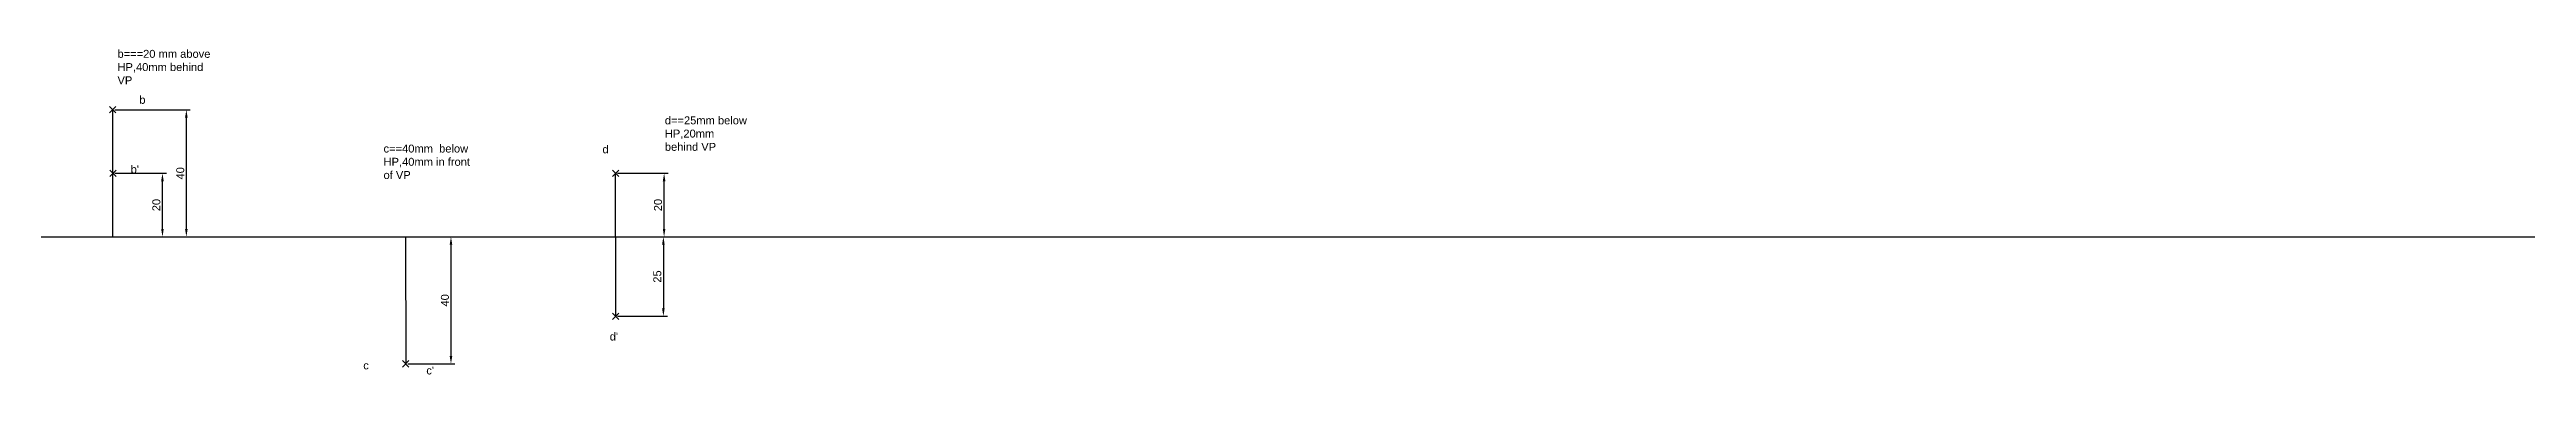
# Model space of a CAD drawing. Header units: millimetres. Extents: x 2499 to 5574, y 1716 to 1822.
# Drawn here: x 4016 to 4795, y 1720 to 1822 of the extents above; entities that cross this region are included whole.
import ezdxf

# ---------------------------------------------------------------- set-up
doc = ezdxf.new("R2010")
doc.units = ezdxf.units.MM
doc.header["$PDMODE"] = 3
doc.styles.get("Standard").update_dxf_attribs({"font": 'arial.ttf'})
doc.dimstyles.new('ISO-25', dxfattribs={"dimtxt": 2.5, "dimasz": 2.5, "dimexe": 1.25, "dimexo": 0.625, "dimtad": 1, "dimtxsty": 'Standard', "dimcen": 2.5, "dimadec": 0, "dimazin": 0, "dimtfac": 1, "dimtmove": 0, "dimatfit": 3, "dimfxl": 1, "dimarcsym": 0})

# ---------------------------------------------------------------- blocks, each defined once
blk = doc.blocks.new('*D4')
at = {"color": 0, "lineweight": -2, "transparency": 16777216}
for p, q in [((4036.99, 1783.43), (4053.19, 1783.43)), ((4051.94, 1765.93), (4051.94, 1780.93)), ((4036.94, 1763.43), (4053.19, 1763.43))]:
    blk.add_line(p, q, dxfattribs=at)
at = {"color": 0, "transparency": 16777216}
for points in [[(4051.52, 1780.93), (4052.35, 1780.93), (4051.94, 1783.43)], [(4051.52, 1765.93), (4052.35, 1765.93), (4051.94, 1763.43)]]:
    blk.add_solid(points, dxfattribs=at)
at = {"layer": 'Defpoints', "color": 0, "transparency": 16777216}
for p in [(4036.37, 1783.43), (4051.94, 1783.43), (4036.31, 1763.43)]:
    blk.add_point(p, dxfattribs=at)
at = {"color": 0, "transparency": 16777216, "insert": (4050.03, 1773.43), "char_height": 2.5, "attachment_point": 5, "rotation": 90}
blk.add_mtext('20', dxfattribs=at)
blk = doc.blocks.new('*D5')
at = {"color": 0, "lineweight": -2, "transparency": 16777216}
for p, q in [((4036.94, 1803.43), (4060.7, 1803.43)), ((4059.45, 1765.93), (4059.45, 1800.93)), ((4036.94, 1763.43), (4060.7, 1763.43))]:
    blk.add_line(p, q, dxfattribs=at)
at = {"color": 0, "transparency": 16777216}
for points in [[(4059.03, 1800.93), (4059.87, 1800.93), (4059.45, 1803.43)], [(4059.03, 1765.93), (4059.87, 1765.93), (4059.45, 1763.43)]]:
    blk.add_solid(points, dxfattribs=at)
at = {"layer": 'Defpoints', "color": 0, "transparency": 16777216}
for p in [(4036.31, 1803.43), (4059.45, 1803.43), (4036.31, 1763.43)]:
    blk.add_point(p, dxfattribs=at)
at = {"color": 0, "transparency": 16777216, "insert": (4057.55, 1783.43), "char_height": 2.5, "attachment_point": 5, "rotation": 90}
blk.add_mtext('40', dxfattribs=at)
blk = doc.blocks.new('*D6')
at = {"color": 0, "lineweight": -2, "transparency": 16777216}
for p, q in [((4129.01, 1763.43), (4143.88, 1763.43)), ((4142.63, 1760.93), (4142.63, 1725.93)), ((4129.05, 1723.43), (4143.88, 1723.43))]:
    blk.add_line(p, q, dxfattribs=at)
at = {"color": 0, "transparency": 16777216}
for points in [[(4142.21, 1760.93), (4143.04, 1760.93), (4142.63, 1763.43)], [(4142.21, 1725.93), (4143.04, 1725.93), (4142.63, 1723.43)]]:
    blk.add_solid(points, dxfattribs=at)
at = {"layer": 'Defpoints', "color": 0, "transparency": 16777216}
for p in [(4128.39, 1763.43), (4128.43, 1723.43), (4142.63, 1723.43)]:
    blk.add_point(p, dxfattribs=at)
at = {"color": 0, "transparency": 16777216, "insert": (4140.73, 1743.43), "char_height": 2.5, "attachment_point": 5, "rotation": 90}
blk.add_mtext('40', dxfattribs=at)
blk = doc.blocks.new('*D7')
at = {"color": 0, "lineweight": -2, "transparency": 16777216}
for p, q in [((4194.98, 1783.43), (4210.87, 1783.43)), ((4209.62, 1765.93), (4209.62, 1780.93)), ((4194.98, 1763.43), (4210.87, 1763.43))]:
    blk.add_line(p, q, dxfattribs=at)
at = {"color": 0, "transparency": 16777216}
for points in [[(4209.21, 1780.93), (4210.04, 1780.93), (4209.62, 1783.43)], [(4209.21, 1765.93), (4210.04, 1765.93), (4209.62, 1763.43)]]:
    blk.add_solid(points, dxfattribs=at)
at = {"layer": 'Defpoints', "color": 0, "transparency": 16777216}
for p in [(4194.36, 1783.43), (4209.62, 1783.43), (4194.36, 1763.43)]:
    blk.add_point(p, dxfattribs=at)
at = {"color": 0, "transparency": 16777216, "insert": (4207.72, 1773.43), "char_height": 2.5, "attachment_point": 5, "rotation": 90}
blk.add_mtext('20', dxfattribs=at)
blk = doc.blocks.new('*D8')
at = {"color": 0, "lineweight": -2, "transparency": 16777216}
for p, q in [((4194.98, 1763.43), (4210.65, 1763.43)), ((4209.4, 1760.93), (4209.4, 1740.93)), ((4194.98, 1738.43), (4210.65, 1738.43))]:
    blk.add_line(p, q, dxfattribs=at)
at = {"color": 0, "transparency": 16777216}
for points in [[(4208.98, 1760.93), (4209.81, 1760.93), (4209.4, 1763.43)], [(4208.98, 1740.93), (4209.81, 1740.93), (4209.4, 1738.43)]]:
    blk.add_solid(points, dxfattribs=at)
at = {"layer": 'Defpoints', "color": 0, "transparency": 16777216}
for p in [(4194.36, 1763.43), (4194.36, 1738.43), (4209.4, 1738.43)]:
    blk.add_point(p, dxfattribs=at)
at = {"color": 0, "transparency": 16777216, "insert": (4207.49, 1750.93), "char_height": 2.5, "attachment_point": 5, "rotation": 90}
blk.add_mtext('25', dxfattribs=at)

msp = doc.modelspace()

# ---------------------------------------------------------------- linework, layer by layer
for p, q in [((4036.314, 1763.427), (4036.314, 1803.427)), ((4036.314, 1763.427), (4036.365, 1783.427)), ((4194.356, 1763.427), (4194.356, 1783.427)), ((2499.039, 1763.427), (5573.589, 1763.427)), ((4128.385, 1763.427), (4128.428, 1723.428)), ((4194.356, 1763.427), (4194.356, 1738.427))]:
    msp.add_line(p, q)
for p in [(4036.314, 1803.427), (4036.365, 1783.427), (4194.356, 1783.427), (4194.356, 1738.427), (4128.428, 1723.428)]:
    msp.add_point(p)

# ---------------------------------------------------------------- texts
at = {"char_height": 2.5, "attachment_point": 1}
for s, width, insert in [('b===20 mm above HP,40mm behind VP', 31.44755, (4037.802, 1822.301)), ('b', 6.77196, (4044.656, 1807.815)), ('d==25mm below HP,20mm behind VP', 26.20629, (4209.852, 1801.353)), ('c==40mm  below HP,40mm in front of VP', 27.34569, (4121.434, 1792.473)), ('d', 8.65947, (4190.254, 1792.246)), ("b'", 6.54623, (4041.947, 1785.937)), ("d'", 6.15278, (4192.533, 1733.273)), ('c', 6.15018, (4115.066, 1724.183)), ("c'", 12.52814, (4134.883, 1722.59))]:
    msp.add_mtext_dynamic_manual_height_columns(s, width=width, gutter_width=12.5, heights=[0], dxfattribs=dict(at, insert=insert))

# ---------------------------------------------------------------- dimensions: what is measured, and where the dimension line sits
for base, p1, p2, picture, middle in [((4059.451, 1803.427), (4036.314, 1763.427), (4036.314, 1803.427), '*D5', (4057.549, 1783.427)), ((4051.936, 1783.427), (4036.314, 1763.427), (4036.365, 1783.427), '*D4', (4050.035, 1773.427)), ((4209.624, 1783.427), (4194.356, 1763.427), (4194.356, 1783.427), '*D7', (4207.723, 1773.427)), ((4142.627, 1723.428), (4128.385, 1763.427), (4128.428, 1723.428), '*D6', (4140.726, 1743.428)), ((4209.396, 1738.427), (4194.356, 1763.427), (4194.356, 1738.427), '*D8', (4207.495, 1750.927))]:
    dim = msp.add_linear_dim(base=base, p1=p1, p2=p2, angle=90, dimstyle='ISO-25')
    dim.commit()
    dim.dimension.update_dxf_attribs({"geometry": picture, "text_midpoint": middle})

doc.saveas('drawing.dxf')
